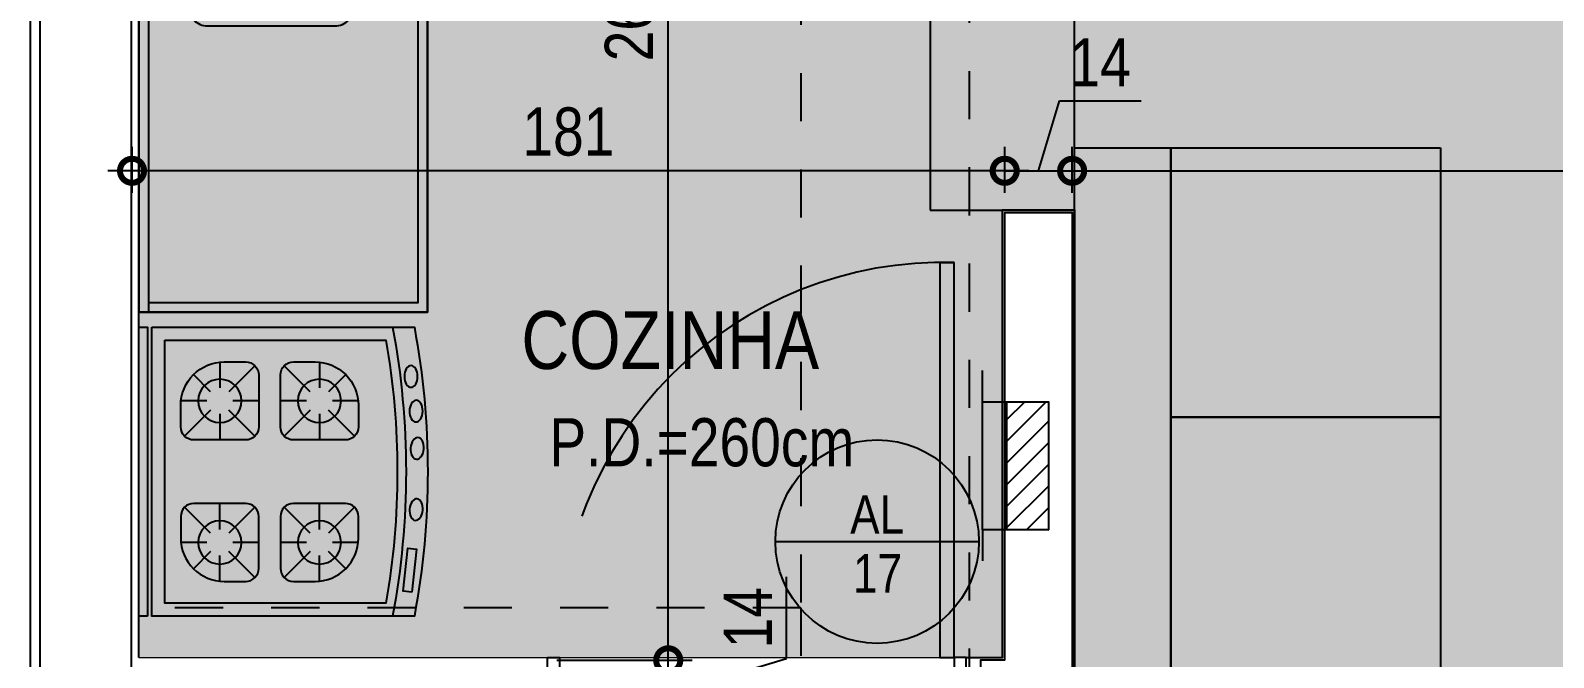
# Model space of a CAD drawing. Header units: metres. Extents: x -23 to 570, y -54 to 184.
# Drawn here: x -10.24 to -7.076, y -0.764 to 0.539 of the extents above; entities that cross this region are included whole.
import ezdxf
from ezdxf.enums import TextEntityAlignment as Align

# ---------------------------------------------------------------- set-up
doc = ezdxf.new("R2010")
doc.units = ezdxf.units.M
doc.header["$PDMODE"] = 35
doc.linetypes.add('DASHEDX2', pattern=[1.5, 1, -0.5])
doc.linetypes.add('PUC$0$DASHEDX2', pattern=[1.5, 1, -0.5])
for name, color, linetype in [('1', 232, 'DASHEDX2'), ('ARQ-DIM', 2, 'Continuous'), ('ARQ-SIM', 1, 'Continuous'), ('ARQ-TXT', 2, 'Continuous'), ('PUC$0$06-GGBSTELAP-TIPO-BLA$0$GG-TE0001', 1, 'Continuous'), ('PUC$0$06-GGBSTELAP-TIPO-BLA$0$GG-TE0003', 7, 'Continuous'), ('PUC$0$ARQ-ALV ACAB', 4, 'Continuous'), ('PUC$0$ARQ-ALV OSSO', 5, 'Continuous'), ('PUC$0$ARQ-CAX @ 1', 1, 'Continuous'), ('PUC$0$ARQ-HID', 7, 'Continuous'), ('PUC$0$ARQ-MOB', 7, 'Continuous'), ('PUC$0$ARQ-PRJ', 7, 'PUC$0$DASHEDX2')]:
    doc.layers.add(name, color=color, linetype=linetype)
doc.layers.add('PUC$0$ARQ-FORRO', color=9, linetype='Continuous', lineweight=5)
doc.styles.add('Adesa', font='ARIALN.TTF')
doc.dimstyles.new('ADESA 1-0050', dxfattribs={"dimtxt": 0.1, "dimasz": 0.1, "dimexe": 0.05, "dimexo": 0.05, "dimgap": 0.03, "dimtad": 1, "dimdec": 1, "dimlfac": 100, "dimzin": 12, "dimtxsty": 'Adesa', "dimblk": 'DOTSMALL', "dimcen": 1, "dimdle": 0.05, "dimclrd": 1, "dimclre": 1, "dimclrt": 256, "dimazin": 3, "dimtm": 1e-09, "dimtfac": 1, "dimtdec": 1, "dimtmove": 1, "dimatfit": 0, "dimldrblk": 'DOTSMALL', "dimfxl": 0.8, "dimtvp": 2, "dimtolj": 1, "dimtzin": 0, "dimarcsym": 0})

# ---------------------------------------------------------------- blocks, each defined once
blk = doc.blocks.new('_DotSmall')
at = {"color": 0, "linetype": 'ByBlock', "const_width": 0.5}
blk.add_lwpolyline([(-0.0625, 0, 1), (0.0625, 0, 1)], format="xyb", close=True, dxfattribs=at)
blk = doc.blocks.new('*D112')
at = {"layer": 'ARQ-DIM', "color": 1, "lineweight": -2, "transparency": 16777216}
for p, q in [((-10.0291, 0.2012), (-10.0291, 0.297)), ((-8.2164, 0.2012), (-8.2164, 0.297)), ((-8.1664, 0.247), (-10.0791, 0.247))]:
    blk.add_line(p, q, dxfattribs=at)
at = {"layer": 'Defpoints', "color": 0, "transparency": 16777216}
for p in [(-10.0291, 0.247), (-10.0291, 0.1512, 0), (-8.2164, 0.1512, 0)]:
    blk.add_point(p, dxfattribs=at)
at = {"layer": 'ARQ-DIM', "color": 1, "lineweight": -2, "transparency": 16777216, "xscale": 0.1, "yscale": 0.1, "zscale": 0.1, "rotation": 180}
blk.add_blockref('_DotSmall', (-10.0291, 0.247), dxfattribs=at)
at = {"layer": 'ARQ-DIM', "color": 1, "lineweight": -2, "transparency": 16777216, "xscale": 0.1, "yscale": 0.1, "zscale": 0.1}
blk.add_blockref('_DotSmall', (-8.2164, 0.247), dxfattribs=at)
at = {"layer": 'ARQ-DIM', "transparency": 16777216, "insert": (-9.1227, 0.328), "char_height": 0.1, "attachment_point": 5, "style": 'Adesa'}
blk.add_mtext('\\A1;181', dxfattribs=at)
blk = doc.blocks.new('*D113')
at = {"layer": 'ARQ-DIM', "color": 1, "lineweight": -2, "transparency": 16777216}
for p, q in [((-8.1464, 0.247), (-8.1028, 0.3922)), ((-8.1028, 0.3922), (-7.9333, 0.3922)), ((-8.2164, 0.2012), (-8.2164, 0.297)), ((-8.0764, 0.2012), (-8.0764, 0.297)), ((-8.2164, 0.247), (-8.3164, 0.247)), ((-8.2164, 0.247), (-8.0764, 0.247)), ((-8.2164, 0.247), (-8.0764, 0.247)), ((-8.0764, 0.247), (-7.9764, 0.247))]:
    blk.add_line(p, q, dxfattribs=at)
at = {"layer": 'Defpoints', "color": 0, "transparency": 16777216}
for p in [(-8.0764, 0.247), (-8.2164, 0.1512, 0), (-8.0764, 0.1512, 0)]:
    blk.add_point(p, dxfattribs=at)
at = {"layer": 'ARQ-DIM', "color": 1, "lineweight": -2, "transparency": 16777216, "xscale": 0.1, "yscale": 0.1, "zscale": 0.1}
blk.add_blockref('_DotSmall', (-8.2164, 0.247), dxfattribs=at)
at = {"layer": 'ARQ-DIM', "color": 1, "lineweight": -2, "transparency": 16777216, "xscale": 0.1, "yscale": 0.1, "zscale": 0.1, "rotation": 180}
blk.add_blockref('_DotSmall', (-8.0764, 0.247), dxfattribs=at)
at = {"layer": 'ARQ-DIM', "transparency": 16777216, "insert": (-8.0181, 0.4724), "char_height": 0.1, "attachment_point": 5, "style": 'Adesa'}
blk.add_mtext('\\A1;14', dxfattribs=at)
blk = doc.blocks.new('*D114')
at = {"layer": 'ARQ-DIM', "color": 1, "lineweight": -2, "transparency": 16777216}
for p, q in [((-8.0764, 0.2012), (-8.0764, 0.297)), ((-3.0488, 0.1644), (-3.0488, 0.297)), ((-8.1264, 0.247), (-2.9988, 0.247))]:
    blk.add_line(p, q, dxfattribs=at)
at = {"layer": 'Defpoints', "color": 0, "transparency": 16777216}
for p in [(-3.0488, 0.247), (-8.0764, 0.1512, 0), (-3.0488, 0.1144, 0)]:
    blk.add_point(p, dxfattribs=at)
at = {"layer": 'ARQ-DIM', "color": 1, "lineweight": -2, "transparency": 16777216, "xscale": 0.1, "yscale": 0.1, "zscale": 0.1, "rotation": 180}
blk.add_blockref('_DotSmall', (-8.0764, 0.247), dxfattribs=at)
at = {"layer": 'ARQ-DIM', "color": 1, "lineweight": -2, "transparency": 16777216, "xscale": 0.1, "yscale": 0.1, "zscale": 0.1}
blk.add_blockref('_DotSmall', (-3.0488, 0.247), dxfattribs=at)
at = {"layer": 'ARQ-DIM', "transparency": 16777216, "insert": (-5.5626, 0.328), "char_height": 0.1, "attachment_point": 5, "style": 'Adesa'}
blk.add_mtext('\\A1;503', dxfattribs=at)
blk = doc.blocks.new('*D117')
at = {"layer": 'ARQ-DIM', "color": 1, "lineweight": -2, "transparency": 16777216}
for p, q in [((-8.9153, -0.82), (-8.9153, 1.96)), ((-9.1482, 1.91), (-8.8653, 1.91)), ((-9.1464, -0.77), (-8.8653, -0.77))]:
    blk.add_line(p, q, dxfattribs=at)
at = {"layer": 'Defpoints', "color": 0, "transparency": 16777216}
for p in [(-9.1982, 1.91, 0), (-8.9153, 1.91), (-9.1964, -0.77, 0)]:
    blk.add_point(p, dxfattribs=at)
at = {"layer": 'ARQ-DIM', "color": 1, "lineweight": -2, "transparency": 16777216, "xscale": 0.1, "yscale": 0.1, "zscale": 0.1}
for p, rotation in [((-8.9153, 1.91), 90), ((-8.9153, -0.77), 270)]:
    blk.add_blockref('_DotSmall', p, dxfattribs=dict(at, rotation=rotation))
at = {"layer": 'ARQ-DIM', "transparency": 16777216, "insert": (-8.9964, 0.57), "char_height": 0.1, "attachment_point": 5, "rotation": 90, "style": 'Adesa'}
blk.add_mtext('\\A1;268', dxfattribs=at)
blk = doc.blocks.new('*D118')
at = {"layer": 'ARQ-DIM', "color": 1, "lineweight": -2, "transparency": 16777216}
for p, q in [((-8.6697, -0.7663), (-8.6697, -0.5968)), ((-8.9153, -0.77), (-8.9153, -0.67)), ((-9.1464, -0.77), (-8.8653, -0.77)), ((-8.9153, -0.84), (-8.6697, -0.7663)), ((-8.9153, -0.91), (-8.9153, -0.77)), ((-8.9153, -0.91), (-8.9153, -0.77)), ((-9.1464, -0.91), (-8.8653, -0.91)), ((-8.9153, -0.91), (-8.9153, -1.01))]:
    blk.add_line(p, q, dxfattribs=at)
at = {"layer": 'Defpoints', "color": 0, "transparency": 16777216}
for p in [(-9.1964, -0.77, 0), (-8.9153, -0.77), (-9.1964, -0.91, 0)]:
    blk.add_point(p, dxfattribs=at)
at = {"layer": 'ARQ-DIM', "color": 1, "lineweight": -2, "transparency": 16777216, "xscale": 0.1, "yscale": 0.1, "zscale": 0.1}
for p, rotation in [((-8.9153, -0.77), 270), ((-8.9153, -0.91), 90)]:
    blk.add_blockref('_DotSmall', p, dxfattribs=dict(at, rotation=rotation))
at = {"layer": 'ARQ-DIM', "transparency": 16777216, "insert": (-8.7499, -0.6816), "char_height": 0.1, "attachment_point": 5, "rotation": 90, "style": 'Adesa'}
blk.add_mtext('\\A1;14', dxfattribs=at)
blk = doc.blocks.new('TIPO COTA$0$Chamada_planta')
at = {"layer": 'ARQ-SIM'}
blk.add_line((-1.409, 0), (1.409, 0), dxfattribs=at)
blk.add_circle((0, 0), 1.409, dxfattribs=at)
at = {"layer": 'ARQ-SIM', "color": 2, "style": 'Adesa'}
for tag, p in [('NUMERO', (0, 0.234)), ('C.D.', (0, -0.272))]:
    blk.add_attdef(tag, text='', height=0.5, dxfattribs=at).set_placement(p, align=Align.MIDDLE_CENTER)
blk = doc.blocks.new('PUC$0$pl apto tipo 1 puc')
at = {"layer": 'PUC$0$ARQ-ALV OSSO', "elevation": 0}
blk.add_lwpolyline([(-25.5833, 2), (-25.5833, -1.49)], dxfattribs=at)
blk = doc.blocks.new('PUC$0$00002ITA-AIT-PR-008-BSE-PLA-TIP-R00$0$Cuba 1')
blk.add_line((0.205, 0.305), (0.205, 0.04))
for points in [[(0.165, 0, 0.414214), (0.205, 0.04), (0.205, 0.305, 0.414214), (0.165, 0.345), (-0.165, 0.345, 0.414214), (-0.205, 0.305), (-0.205, 0.04, 0.414214), (-0.165, 0)], [(-0.165, 0.02), (0.165, 0.02, 0.414214), (0.185, 0.04), (0.185, 0.305, 0.414214), (0.165, 0.325), (-0.165, 0.325, 0.414214), (-0.185, 0.305), (-0.185, 0.04, 0.414214)]]:
    blk.add_lwpolyline(points, format="xyb", close=True)
for radius in [0.0337, 0.0237]:
    blk.add_circle((0, 0.1725), radius)
blk = doc.blocks.new('*U2449')
at = {"linetype": 'Continuous'}
blk.add_lwpolyline([(0, 0), (0, 0.6), (-1.2, 0.6), (-1.2, 0)], dxfattribs=at)
at = {"lineweight": -2}
for points in [[(-1.2, 0), (-1.2, 0.6), (0, 0.6), (0, 0)], [(-1.18, 0.02), (-1.18, 0.58), (-0.02, 0.58), (-0.02, 0.02)], [(0, 0.02), (-1.2, 0.02)], [(0, 0), (-1.2, 0)]]:
    blk.add_lwpolyline(points, dxfattribs=at)
at = {"lineweight": -2, "extrusion": (0, 0, -1), "zscale": -1, "rotation": 180}
blk.add_blockref('PUC$0$00002ITA-AIT-PR-008-BSE-PLA-TIP-R00$0$Cuba 1', (0.4, 0.4475), dxfattribs=at)
blk = doc.blocks.new('*U2601')
for points in [[(-0.025, -0.1), (0, -0.1), (0, -0.07), (0.01, -0.07), (0.01, 0.07), (-0.025, 0.07), (-0.025, -0.1)], [(0.845, -0.1), (0.82, -0.1), (0.82, -0.07), (0.81, -0.07), (0.81, 0.07), (0.845, 0.07), (0.845, -0.1)], [(0, -0.1), (0, -0.9204), (0.03, -0.9204), (0.03, -0.1)]]:
    blk.add_lwpolyline(points, close=True)
at = {"layer": 'PUC$0$ARQ-PRJ'}
blk.add_arc((0.0237, -0.1242), 0.7967, 268.2987, 1.7401, dxfattribs=at)
blk = doc.blocks.new('PUC$0$pl apto tipo 4 puc')
at = {"layer": 'PUC$0$ARQ-ALV ACAB'}
blk.add_lwpolyline([(8.2431, 0.9362), (8.2981, 0.9362), (8.2981, 0.7662), (8.2231, 0.7662), (8.2231, -0.1638), (8.0731, -0.1638), (8.0731, 1.4462), (7.5381, 1.4462), (7.5381, 1.6162), (8.2431, 1.6162)], close=True, dxfattribs=at)
blk.add_lwpolyline([(10.0168, 0.7662), (10.0168, -1.9038), (8.2682, -1.9038), (8.2682, -2.0538), (8.3232, -2.0538)], dxfattribs=at)
at = {"layer": 'PUC$0$ARQ-ALV OSSO'}
blk.add_lwpolyline([(9.2875, 2.8612), (10.0318, 2.8612), (10.0318, -1.9088), (8.2732, -1.9088), (8.2732, -2.0488), (10.0382, -2.0488)], dxfattribs=at)
at = {"layer": 'PUC$0$ARQ-ALV OSSO', "elevation": 0}
blk.add_lwpolyline([(10.2218, 2.0012), (10.2218, -1.4888)], dxfattribs=at)
at = {"layer": 'PUC$0$ARQ-ALV OSSO'}
blk.add_lwpolyline([(8.2181, 0.9112), (8.2681, 0.9112), (8.2681, 0.7712), (8.2181, 0.7712), (8.2181, -0.1588), (8.0781, -0.1588), (8.0781, 1.4512), (7.5681, 1.4512), (7.5681, 1.5912), (8.2181, 1.5912)], close=True, dxfattribs=at)
at = {"layer": 'PUC$0$ARQ-CAX @ 1'}
blk.add_blockref('*U2601', (8.3231, 0.8662), dxfattribs=at)
at = {"layer": 'PUC$0$ARQ-HID', "extrusion": (0, 0, -1), "zscale": -1.000000000000002, "rotation": 270}
blk.add_blockref('*U2449', (-10.0168, -1.1513), dxfattribs=at)
blk = doc.blocks.new('PUC$0$ARQ-MOB-COZ FOG')
at = {"layer": 'PUC$0$ARQ-MOB'}
for p, q in [((-0.122, -0.1412), (-0.122, -0.0872)), ((0.172, -0.1412), (0.172, -0.0872)), ((-0.1411, -0.149), (-0.1766, -0.1135)), ((-0.1029, -0.1491), (-0.0489, -0.0951)), ((0.1529, -0.1491), (0.0989, -0.0951)), ((0.1911, -0.149), (0.2266, -0.1135)), ((-0.203, -0.1682), (-0.149, -0.1682)), ((-0.1951, -0.2413), (-0.1411, -0.1873)), ((-0.0489, -0.2412), (-0.1029, -0.1872)), ((-0.095, -0.1682), (-0.041, -0.1682)), ((0.145, -0.1682), (0.091, -0.1682)), ((0.0989, -0.2412), (0.1529, -0.1872)), ((0.2451, -0.2413), (0.1911, -0.1873)), ((0.253, -0.1682), (0.199, -0.1682)), ((-0.122, -0.2492), (-0.122, -0.1952)), ((0.172, -0.2492), (0.172, -0.1952)), ((-0.1411, -0.356), (-0.1951, -0.3021)), ((-0.122, -0.3482), (-0.122, -0.2942)), ((-0.1029, -0.3561), (-0.0489, -0.3021)), ((0.1529, -0.3561), (0.0989, -0.3021)), ((0.172, -0.3482), (0.172, -0.2942)), ((0.1911, -0.356), (0.2451, -0.3021)), ((-0.203, -0.3752), (-0.149, -0.3752)), ((-0.095, -0.3752), (-0.041, -0.3752)), ((0.145, -0.3752), (0.091, -0.3752)), ((0.253, -0.3752), (0.199, -0.3752)), ((-0.1766, -0.4298), (-0.1411, -0.3943)), ((-0.122, -0.4562), (-0.122, -0.4022)), ((-0.0489, -0.4482), (-0.1029, -0.3942)), ((0.0989, -0.4482), (0.1529, -0.3942)), ((0.172, -0.4562), (0.172, -0.4022)), ((0.2267, -0.4298), (0.1911, -0.3943))]:
    blk.add_line(p, q, dxfattribs=at)
for points in [[(0.325, -0.018), (0.325, 0), (-0.275, 0), (-0.275, -0.018)], [(0.2754, -0.5671), (0.2735, -0.5492), (0.184, -0.5589), (0.1859, -0.5768)]]:
    blk.add_lwpolyline(points, close=True, dxfattribs=at)
for points in [[(-0.275, -0.027), (-0.275, -0.5724, 0.092036), (0.325, -0.5724), (0.325, -0.027)], [(-0.248, -0.054), (-0.248, -0.5131, 0.087474), (0.298, -0.5131), (0.298, -0.054)], [(-0.041, -0.2222), (-0.041, -0.1142, 0.414214), (-0.068, -0.0872), (-0.113, -0.0872, 0.414214), (-0.203, -0.1772), (-0.203, -0.2222, 0.414214), (-0.176, -0.2492), (-0.068, -0.2492, 0.414214)], [(0.091, -0.2222), (0.091, -0.1142, -0.414214), (0.118, -0.0872), (0.163, -0.0872, -0.414214), (0.253, -0.1772), (0.253, -0.2222, -0.414214), (0.226, -0.2492), (0.118, -0.2492, -0.414214)], [(-0.041, -0.4292), (-0.041, -0.3212, 0.414214), (-0.068, -0.2942), (-0.176, -0.2942, 0.414214), (-0.203, -0.3212), (-0.203, -0.3662, 0.414214), (-0.113, -0.4562), (-0.068, -0.4562, 0.414214)], [(0.091, -0.4292), (0.091, -0.3212, -0.414214), (0.118, -0.2942), (0.226, -0.2942, -0.414214), (0.253, -0.3212), (0.253, -0.3662, -0.414214), (0.163, -0.4562), (0.118, -0.4562, -0.414214)]]:
    blk.add_lwpolyline(points, format="xyb", close=True, dxfattribs=at)
for centre in [(-0.122, -0.1682), (0.172, -0.1682), (-0.122, -0.3752), (0.172, -0.3752)]:
    blk.add_circle(centre, 0.045, dxfattribs=at)
blk.add_arc((0.025, 1.0824), 1.6374, 259.4425, 280.5575, dxfattribs=at)
for centre, major_axis in [((-0.1728, -0.5654), (0.0225, 0)), ((-0.1009, -0.576), (0.0225, 0.0004)), ((-0.0234, -0.5783), (0.0224, 0.0016)), ((0.1038, -0.5761), (0.0224, 0.002))]:
    blk.add_ellipse(centre, major_axis=major_axis, ratio=0.612901, start_param=3.141593, end_param=9.424778, dxfattribs=at)
blk = doc.blocks.new('PUC$0$ARQ-LAY-SOF')
at = {"layer": 'PUC$0$ARQ-MOB'}
for points in [[(0.2, 1.74), (0.2, 0.06), (0, 0.06), (0, 1.74)], [(0.76, 1.74), (0.76, 0.06), (0, 0.06), (0, 1.74)], [(0.76, 1.74), (0.76, 1.18), (0.2, 1.18), (0.2, 1.74)], [(0.76, 1.18), (0.76, 0.62), (0.2, 0.62), (0.2, 1.18)], [(0.76, 0), (0.76, 0.06), (0, 0.06), (0, 0)]]:
    blk.add_lwpolyline(points, close=True, dxfattribs=at)
blk = doc.blocks.new('PUC$0$layout puc 2')
at = {"layer": 'PUC$0$ARQ-MOB'}
blk.add_lwpolyline([(-8.0163, 3.02), (-7.7163, 3.02), (-7.7163, 3.47), (-8.0163, 3.47)], close=True, dxfattribs=at)
at = {"layer": 'PUC$0$ARQ-MOB', "color": 7}
blk.add_blockref('PUC$0$ARQ-LAY-SOF', (-7.7163, 1.41), dxfattribs=at)
at = {"layer": 'PUC$0$ARQ-MOB', "xscale": -1, "rotation": 90}
blk.add_blockref('PUC$0$ARQ-MOB-COZ FOG', (-9.66, 2.5019), dxfattribs=at)
blk = doc.blocks.new('PUC$0$06-GGBSTELAP-TIPO-BLA$0$GG-CP-10-50')
at = {"layer": 'PUC$0$06-GGBSTELAP-TIPO-BLA$0$GG-TE0001'}
h = blk.add_hatch(dxfattribs=at)
h.set_pattern_fill('ANSI31', color=256, scale=0.01, angle=90, style=0)
h.set_pattern_definition([(135, (-15411.20236, 5775.561818), (-0.0224506403, -0.0224506403), [])])
h.paths.add_polyline_path([(0.133, -0.0862), (0.133, 0), (-0.133, 0), (-0.133, -0.0862)])
at = {"layer": 'PUC$0$06-GGBSTELAP-TIPO-BLA$0$GG-TE0003'}
for p, q in [((-0.133, 0.0502), (-0.1977, 0.0502)), ((0.133, 0.0502), (0.1977, 0.0502)), ((-0.133, 0), (0.133, 0))]:
    blk.add_line(p, q, dxfattribs=at)
blk.add_lwpolyline([(-0.133, -0.0862), (-0.133, 0.0502), (0.133, 0.0502), (0.133, -0.0862)], close=True, dxfattribs=at)
blk = doc.blocks.new('PUC$0$06-GGBSTELAP-TIPO-BLA$0$PONTOS AP3')
at = {"layer": 'PUC$0$06-GGBSTELAP-TIPO-BLA$0$GG-TE0003', "rotation": 180}
blk.add_blockref('PUC$0$06-GGBSTELAP-TIPO-BLA$0$GG-CP-10-50', (25.3624, 3.113, 0), dxfattribs=at)
blk = doc.blocks.new('PUC$0$pl forro 2')
at = {"layer": 'PUC$0$ARQ-FORRO'}
h = blk.add_hatch(color=256, dxfattribs=at)
h.dxf.hatch_style = 1
h.paths.add_polyline_path([(-5.005, -1.705), (-3.2113, -1.705), (-3.2113, -0.775), (-3.0613, -0.775), (-3.0613, -2.385), (-0.005, -2.3848), (-0.005, -0.9447), (1.9562, -0.945), (1.9562, -0.045), (-0.005, -0.045), (-0.005, 1.3643), (-1.9663, 1.3643), (-1.9663, 0.965), (-5.005, 0.965)])
blk.add_lwpolyline([(-5.005, -1.705), (-3.2113, -1.705), (-3.2113, -0.775), (-3.0613, -0.775), (-3.0613, -2.385), (-0.005, -2.3848), (-0.005, -0.9447), (1.9562, -0.945), (1.9562, -0.045), (-0.005, -0.045), (-0.005, 1.3643), (-1.9663, 1.3643), (-1.9663, 0.965), (-5.005, 0.965)], close=True, dxfattribs=at)
blk = doc.blocks.new('PUC')
at = {"rotation": 270}
blk.add_blockref('PUC$0$06-GGBSTELAP-TIPO-BLA$0$PONTOS AP3', (-11.325, 24.9967, 0), dxfattribs=at)
at = {"layer": 'PUC$0$ARQ-ALV OSSO', "xscale": -1, "rotation": 180}
blk.add_blockref('PUC$0$pl apto tipo 1 puc', (15.3432, 0), dxfattribs=at)
at = {"layer": 'PUC$0$ARQ-ALV OSSO', "color": 6, "rotation": 180}
blk.add_blockref('PUC$0$pl apto tipo 4 puc', (0.0018, 0.0019), dxfattribs=at)
at = {"layer": 'PUC$0$ARQ-FORRO'}
blk.add_blockref('PUC$0$pl forro 2', (-5.01, 0.9408), dxfattribs=at)
at = {"layer": 'PUC$0$ARQ-MOB', "color": 6}
blk.add_blockref('PUC$0$layout puc 2', (-0.355, -2.855, 0), dxfattribs=at)
blk = doc.blocks.new('est-lo-07-6sb-r00')
at = {"layer": '1'}
for points in [[(-863.988871, 165.003526), (-863.988871, -67.075615)], [(-828.988871, -84.575615), (-828.988871, 165.003526)], [(-1002.999721, -67.075615), (-1002.999721, 149)], [(-1002.999721, -199.999844), (-1002.999721, -66.073923)], [(-863.988871, -66.073923), (-1002.999721, -66.073923)], [(-863.988871, -66.073923), (-863.988871, -158.57595)]]:
    blk.add_lwpolyline(points, dxfattribs=at)

msp = doc.modelspace()

# ---------------------------------------------------------------- block references
msp.add_blockref('PUC', (0, 0))
at = {"linetype": 'Continuous', "xscale": 0.01, "yscale": 0.01, "zscale": 0.01}
msp.add_blockref('est-lo-07-6sb-r00', (0, 0), dxfattribs=at)
at = {"layer": 'ARQ-SIM'}
ref = msp.add_blockref('TIPO COTA$0$Chamada_planta', (-8.4814, -0.5234, 0), dxfattribs=dict(at, xscale=0.15, yscale=0.15, zscale=0.15))
ref.add_attrib('NUMERO', 'AL', dxfattribs={"color": 2, "height": 0.08, "style": 'Adesa'}).set_placement((-8.4814, -0.467, 0), align=Align.MIDDLE_CENTER)
ref.add_attrib('C.D.', '17', dxfattribs={"color": 2, "height": 0.08, "style": 'Adesa'}).set_placement((-8.4806, -0.5894, 0), align=Align.MIDDLE_CENTER)

# ---------------------------------------------------------------- texts
at = {"layer": 'ARQ-TXT', "style": 'Adesa'}
for s, height, p in [('COZINHA', 0.12, (-8.9111, -0.1046, 0)), ('P.D.=260cm', 0.1, (-8.8455, -0.3169, 0))]:
    msp.add_text(s, height=height, dxfattribs=at).set_placement(p, align=Align.MIDDLE)

# ---------------------------------------------------------------- dimensions: what is measured, and where the dimension line sits
at = {"layer": 'ARQ-DIM'}
dim = msp.add_linear_dim(base=(-8.9153, 1.91, 0), p1=(-9.1964, -0.77, 0), p2=(-9.1982, 1.91, 0), angle=270, dimstyle='ADESA 1-0050', override={"dimdec": 0}, dxfattribs=at)
dim.commit()
dim.dimension.update_dxf_attribs({"geometry": '*D117', "text_midpoint": (-8.9964, 0.57, 0)})
dim = msp.add_linear_dim(base=(-8.0764, 0.247), p1=(-8.2164, 0.1512, 0), p2=(-8.0764, 0.1512, 0), dimstyle='ADESA 1-0050', dxfattribs=at)
dim.commit()
dim.dimension.update_dxf_attribs({"geometry": '*D113', "text_midpoint": (-8.0728, 0.4724)})
for base, p1, p2, picture, middle in [((-10.0291, 0.247), (-8.2164, 0.1512, 0), (-10.0291, 0.1512, 0), '*D112', (-9.1227, 0.328)), ((-3.0488, 0.247), (-8.0764, 0.1512, 0), (-3.0488, 0.1144, 0), '*D114', (-5.5626, 0.328))]:
    dim = msp.add_linear_dim(base=base, p1=p1, p2=p2, dimstyle='ADESA 1-0050', override={"dimdec": 0}, dxfattribs=at)
    dim.commit()
    dim.dimension.update_dxf_attribs({"geometry": picture, "text_midpoint": middle})
dim = msp.add_linear_dim(base=(-8.9153, -0.77, 0), p1=(-9.1964, -0.91, 0), p2=(-9.1964, -0.77, 0), angle=270, dimstyle='ADESA 1-0050', dxfattribs=at)
dim.commit()
dim.dimension.update_dxf_attribs({"geometry": '*D118', "text_midpoint": (-8.7499, -0.7363, 0)})

doc.saveas('drawing.dxf')
